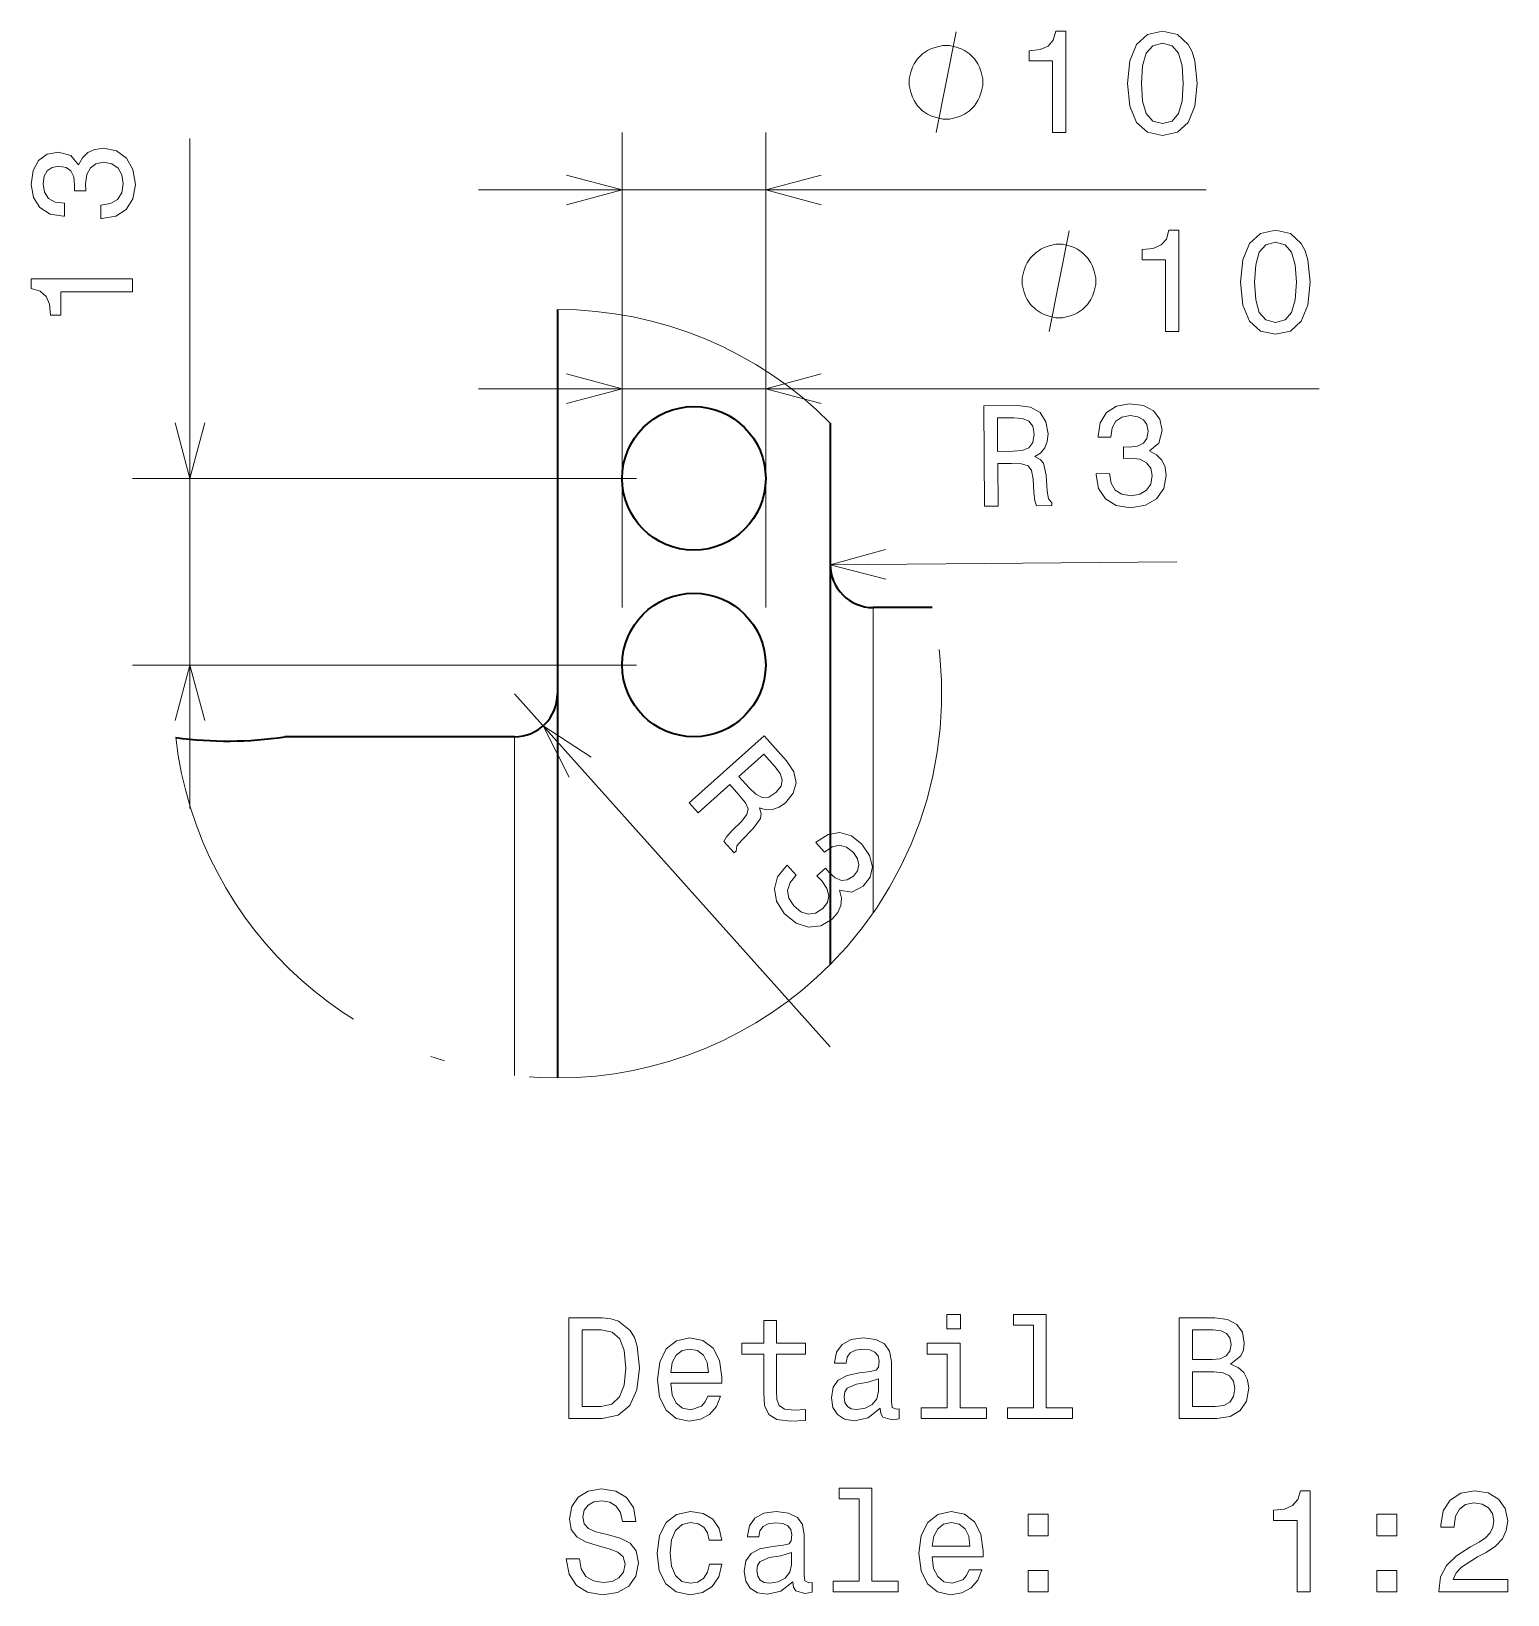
# Model space of a CAD drawing. Extents: x 0 to 420, y 0 to 297.
# Drawn here: x 197.2 to 248.7, y 83.8 to 138.3 of the extents above; entities that cross this region are included whole.
import ezdxf

# ---------------------------------------------------------------- set-up
doc = ezdxf.new("R2010")
doc.units = 0
doc.linetypes.add('DASHDOT', pattern=[18.5, 12, -3, 0.5, -3])

msp = doc.modelspace()

# ---------------------------------------------------------------- linework, layer by layer
at = {"color": 7, "lineweight": 13}
for p, q in [((202.762, 111.207), (202.762, 134.548)), ((212.817, 132.756), (238.156, 132.756)), ((212.817, 125.828), (242.094, 125.828))]:
    msp.add_line(p, q, dxfattribs=at)
at = {"color": 7, "lineweight": 13, "ltscale": 0.413728}
for p, q in [((217.817, 118.207), (217.817, 134.756)), ((222.817, 118.207), (222.817, 134.756))]:
    msp.add_line(p, q, dxfattribs=at)
at = {"color": 7, "lineweight": 35}
msp.add_line((215.567, 128.592), (215.567, 101.822), dxfattribs=at)
at = {"color": 7, "lineweight": 13, "ltscale": 0.078025}
for p, q in [((217.817, 124.707), (217.817, 127.828)), ((222.817, 124.707), (222.817, 127.828))]:
    msp.add_line(p, q, dxfattribs=at)
at = {"color": 7, "lineweight": 35, "ltscale": 0.471446}
msp.add_line((225.067, 124.636), (225.067, 105.778), dxfattribs=at)
at = {"color": 7, "lineweight": 13, "ltscale": 0.43888}
for p, q in [((218.317, 122.707), (200.762, 122.707)), ((218.317, 116.207), (200.762, 116.207))]:
    msp.add_line(p, q, dxfattribs=at)
at = {"color": 7, "lineweight": 13, "ltscale": 0.301801}
msp.add_line((225.067, 119.694), (237.139, 119.795), dxfattribs=at)
at = {"color": 7, "lineweight": 13, "ltscale": 0.265648}
msp.add_line((226.567, 118.207), (226.567, 107.581), dxfattribs=at)
at = {"color": 7, "lineweight": 35, "ltscale": 0.051108}
msp.add_line((228.611, 118.207), (226.567, 118.207), dxfattribs=at)
at = {"color": 7, "lineweight": 13, "ltscale": 0.4125}
msp.add_line((214.067, 115.207), (225.069, 102.91), dxfattribs=at)
at = {"color": 7, "lineweight": 35, "ltscale": 0.2}
msp.add_line((214.067, 113.707), (206.067, 113.707), dxfattribs=at)
at = {"color": 7, "lineweight": 13, "ltscale": 0.295014}
msp.add_line((214.067, 113.707), (214.067, 101.906), dxfattribs=at)
at = {"color": 7, "lineweight": 13}
for points in [[(230.384, 136.506), (230.384, 136.623), (230.325, 136.856), (230.267, 137.031), (230.209, 137.148), (230.092, 137.323), (229.917, 137.498), (229.742, 137.614), (229.625, 137.673), (229.45, 137.731), (229.217, 137.789), (229.1, 137.789), (228.984, 137.789), (228.75, 137.731), (228.575, 137.673), (228.459, 137.614), (228.284, 137.498), (228.109, 137.323), (227.992, 137.148), (227.934, 137.031), (227.875, 136.856), (227.817, 136.623), (227.817, 136.506), (227.817, 136.389), (227.875, 136.156), (227.934, 135.981), (227.992, 135.864), (228.109, 135.689), (228.284, 135.514), (228.459, 135.398), (228.575, 135.339), (228.75, 135.281), (228.984, 135.223), (229.1, 135.223), (229.217, 135.223), (229.45, 135.281), (229.625, 135.339), (229.742, 135.398), (229.917, 135.514), (230.092, 135.689), (230.209, 135.864), (230.267, 135.981), (230.325, 136.156), (230.384, 136.389)], [(232.811, 134.756), (233.27, 134.756), (233.27, 138.281), (232.927, 138.281), (232.836, 137.973), (232.655, 137.767), (232.377, 137.646), (231.994, 137.605), (231.994, 137.247), (232.811, 137.247)], [(235.422, 136.466), (235.498, 135.674), (235.735, 135.109), (236.113, 134.766), (236.638, 134.655), (237.157, 134.766), (237.535, 135.109), (237.767, 135.674), (237.848, 136.466), (237.767, 137.252), (237.672, 137.565), (237.535, 137.822), (237.157, 138.165), (236.638, 138.281), (236.113, 138.165), (235.735, 137.817), (235.498, 137.252)], [(235.907, 136.466), (235.947, 137.076), (236.073, 137.515), (236.3, 137.772), (236.638, 137.863), (236.971, 137.772), (237.198, 137.515), (237.324, 137.076), (237.364, 136.466), (237.324, 135.85), (237.198, 135.412), (236.971, 135.154), (236.638, 135.069), (236.3, 135.154), (236.073, 135.412), (235.947, 135.85)], [(199.662, 131.759), (199.698, 131.759), (200.182, 131.84), (200.545, 132.077), (200.777, 132.45), (200.863, 132.945), (200.777, 133.469), (200.555, 133.862), (200.202, 134.115), (199.748, 134.205), (199.451, 134.165), (199.209, 134.054), (199.022, 133.873), (198.886, 133.63), (198.613, 133.958), (198.18, 134.074), (197.786, 133.999), (197.489, 133.782), (197.302, 133.429), (197.237, 132.945), (197.317, 132.491), (197.539, 132.143), (197.892, 131.916), (198.361, 131.84), (198.397, 131.84), (198.397, 132.289), (198.074, 132.329), (197.842, 132.46), (197.701, 132.672), (197.65, 132.97), (197.691, 133.232), (197.796, 133.424), (197.968, 133.54), (198.2, 133.585), (198.447, 133.54), (198.613, 133.419), (198.714, 133.207), (198.745, 132.919), (198.74, 132.723), (199.138, 132.723), (199.128, 132.97), (199.173, 133.288), (199.294, 133.525), (199.491, 133.666), (199.748, 133.716), (200.041, 133.661), (200.258, 133.514), (200.394, 133.282), (200.439, 132.975), (200.389, 132.657), (200.237, 132.425), (199.995, 132.279), (199.662, 132.223)], [(236.749, 127.828), (237.208, 127.828), (237.208, 131.353), (236.865, 131.353), (236.774, 131.045), (236.593, 130.839), (236.315, 130.718), (235.932, 130.677), (235.932, 130.319), (236.749, 130.319)], [(239.361, 129.537), (239.436, 128.746), (239.673, 128.181), (240.051, 127.838), (240.576, 127.727), (241.095, 127.838), (241.474, 128.181), (241.706, 128.746), (241.786, 129.537), (241.706, 130.324), (241.61, 130.637), (241.474, 130.894), (241.095, 131.237), (240.576, 131.353), (240.051, 131.237), (239.673, 130.889), (239.436, 130.324)], [(234.322, 129.578), (234.322, 129.694), (234.264, 129.928), (234.205, 130.103), (234.147, 130.219), (234.03, 130.394), (233.855, 130.569), (233.68, 130.686), (233.564, 130.744), (233.389, 130.803), (233.155, 130.861), (233.039, 130.861), (232.922, 130.861), (232.689, 130.803), (232.514, 130.744), (232.397, 130.686), (232.222, 130.569), (232.047, 130.394), (231.93, 130.219), (231.872, 130.103), (231.814, 129.928), (231.755, 129.694), (231.755, 129.578), (231.755, 129.461), (231.814, 129.228), (231.872, 129.053), (231.93, 128.936), (232.047, 128.761), (232.222, 128.586), (232.397, 128.469), (232.514, 128.411), (232.689, 128.353), (232.922, 128.294), (233.039, 128.294), (233.155, 128.294), (233.389, 128.353), (233.564, 128.411), (233.68, 128.469), (233.855, 128.586), (234.03, 128.761), (234.147, 128.936), (234.205, 129.053), (234.264, 129.228), (234.322, 129.461)], [(239.845, 129.537), (239.885, 130.148), (240.011, 130.586), (240.238, 130.844), (240.576, 130.934), (240.909, 130.844), (241.136, 130.586), (241.262, 130.148), (241.302, 129.537), (241.262, 128.922), (241.136, 128.483), (240.909, 128.226), (240.576, 128.14), (240.238, 128.226), (240.011, 128.483), (239.885, 128.922)], [(200.762, 129.204), (200.762, 129.662), (197.237, 129.662), (197.237, 129.32), (197.544, 129.229), (197.751, 129.047), (197.872, 128.77), (197.912, 128.387), (198.271, 128.387), (198.271, 129.204)], [(234.324, 122.871), (234.324, 122.836), (234.409, 122.352), (234.649, 121.991), (235.024, 121.763), (235.519, 121.681), (236.043, 121.771), (236.434, 121.996), (236.684, 122.351), (236.771, 122.806), (236.728, 123.103), (236.615, 123.344), (236.432, 123.529), (236.188, 123.664), (236.514, 123.939), (236.626, 124.373), (236.547, 124.766), (236.328, 125.062), (235.974, 125.245), (235.489, 125.307), (235.036, 125.222), (234.69, 124.998), (234.466, 124.643), (234.394, 124.173), (234.394, 124.138), (234.843, 124.141), (234.881, 124.465), (235.01, 124.698), (235.22, 124.841), (235.518, 124.894), (235.78, 124.855), (235.973, 124.751), (236.09, 124.581), (236.137, 124.349), (236.094, 124.102), (235.974, 123.934), (235.763, 123.831), (235.476, 123.799), (235.28, 123.802), (235.283, 123.404), (235.53, 123.416), (235.848, 123.373), (236.086, 123.254), (236.229, 123.059), (236.281, 122.802), (236.228, 122.509), (236.084, 122.291), (235.853, 122.153), (235.546, 122.105), (235.228, 122.153), (234.995, 122.302), (234.846, 122.543), (234.788, 122.875)], [(230.444, 121.739), (230.913, 121.743), (230.9, 123.221), (231.379, 123.225), (231.732, 123.213), (231.955, 123.144), (232.077, 122.979), (232.13, 122.681), (232.159, 122.228), (232.192, 121.93), (232.254, 121.754), (232.784, 121.759), (232.783, 121.855), (232.666, 121.995), (232.623, 122.257), (232.583, 122.821), (232.494, 123.239), (232.377, 123.369), (232.194, 123.464), (232.395, 123.591), (232.535, 123.769), (232.624, 123.992), (232.652, 124.259), (232.578, 124.682), (232.373, 124.998), (232.039, 125.187), (231.584, 125.249), (230.414, 125.239)], [(231.457, 124.819), (231.765, 124.792), (231.982, 124.698), (232.12, 124.522), (232.168, 124.245), (232.12, 123.952), (231.985, 123.775), (231.754, 123.682), (231.436, 123.654), (230.897, 123.649), (230.887, 124.814)], [(220.154, 111.403), (220.467, 111.054), (221.568, 112.039), (221.887, 111.682), (222.112, 111.409), (222.207, 111.196), (222.164, 110.995), (221.975, 110.759), (221.654, 110.438), (221.452, 110.217), (221.361, 110.054), (221.714, 109.659), (221.786, 109.723), (221.814, 109.904), (221.982, 110.109), (222.38, 110.512), (222.634, 110.855), (222.655, 111.028), (222.605, 111.228), (222.834, 111.161), (223.059, 111.174), (223.285, 111.254), (223.505, 111.41), (223.773, 111.745), (223.875, 112.107), (223.796, 112.483), (223.543, 112.865), (222.762, 113.737)], [(223.136, 112.677), (223.318, 112.427), (223.391, 112.202), (223.351, 111.983), (223.174, 111.764), (222.923, 111.606), (222.7, 111.59), (222.478, 111.703), (222.247, 111.923), (221.887, 112.325), (222.756, 113.101)], [(223.567, 109.237), (223.541, 109.214), (223.234, 108.831), (223.121, 108.412), (223.197, 107.979), (223.463, 107.554), (223.876, 107.22), (224.304, 107.075), (224.735, 107.122), (225.134, 107.357), (225.329, 107.586), (225.435, 107.83), (225.453, 108.09), (225.393, 108.361), (225.815, 108.298), (226.216, 108.501), (226.458, 108.82), (226.535, 109.18), (226.439, 109.567), (226.165, 109.972), (225.802, 110.256), (225.405, 110.367), (224.99, 110.301), (224.59, 110.045), (224.564, 110.021), (224.863, 109.687), (225.131, 109.872), (225.391, 109.929), (225.638, 109.865), (225.874, 109.677), (226.018, 109.455), (226.067, 109.241), (226.017, 109.041), (225.874, 108.852), (225.66, 108.721), (225.455, 108.7), (225.239, 108.791), (225.024, 108.985), (224.897, 109.135), (224.6, 108.869), (224.772, 108.692), (224.951, 108.425), (225.018, 108.167), (224.966, 107.931), (224.808, 107.722), (224.553, 107.568), (224.294, 107.533), (224.038, 107.615), (223.799, 107.814), (223.624, 108.084), (223.582, 108.358), (223.665, 108.628), (223.876, 108.892)], [(217.124, 93.465), (215.959, 93.465), (215.959, 89.965), (217.124, 89.965), (217.674, 90.076), (218.082, 90.414), (218.334, 90.964), (218.425, 91.715), (218.344, 92.482), (218.243, 92.784), (218.102, 93.027), (217.694, 93.354), (217.426, 93.435)], [(222.752, 92.204), (222.752, 90.848), (222.782, 90.409), (222.924, 90.106), (223.206, 89.93), (223.685, 89.869), (224.21, 89.895), (224.21, 90.278), (223.826, 90.248), (223.478, 90.288), (223.292, 90.414), (223.211, 90.626), (223.196, 90.923), (223.196, 92.204), (224.21, 92.204), (224.21, 92.583), (223.196, 92.583), (223.196, 93.375), (222.752, 93.375), (222.752, 92.583), (221.986, 92.583), (221.986, 92.204)], [(229.601, 93.586), (229.132, 93.586), (229.132, 93.082), (229.601, 93.082)], [(232.148, 93.213), (232.148, 90.338), (231.235, 90.338), (231.235, 89.965), (233.499, 89.965), (233.499, 90.338), (232.591, 90.338), (232.591, 93.586), (231.452, 93.586), (231.452, 93.213)], [(239.011, 91.856), (239.364, 92.149), (239.455, 92.346), (239.486, 92.588), (239.42, 92.966), (239.223, 93.238), (238.906, 93.405), (238.462, 93.465), (237.216, 93.465), (237.216, 89.965), (238.532, 89.965), (239.001, 90.036), (239.349, 90.243), (239.566, 90.57), (239.642, 91.014), (239.596, 91.312), (239.475, 91.559), (239.279, 91.74)], [(217.089, 93.047), (217.472, 92.971), (217.734, 92.739), (217.89, 92.326), (217.941, 91.715), (217.885, 91.125), (217.729, 90.712), (217.462, 90.465), (217.089, 90.384), (216.428, 90.384), (216.428, 93.047)], [(219.509, 91.191), (221.285, 91.191), (221.29, 91.398), (221.209, 91.978), (220.987, 92.411), (220.634, 92.673), (220.165, 92.769), (219.706, 92.668), (219.353, 92.386), (219.126, 91.927), (219.045, 91.322), (219.121, 90.702), (219.348, 90.248), (219.696, 89.965), (220.15, 89.869), (220.543, 89.935), (220.866, 90.106), (221.103, 90.379), (221.239, 90.742), (220.8, 90.742), (220.71, 90.54), (220.578, 90.389), (220.205, 90.268), (219.918, 90.323), (219.701, 90.5), (219.56, 90.787), (219.509, 91.176)], [(226.802, 90.318), (226.802, 90.303), (226.827, 90.132), (226.903, 90.011), (227.22, 89.915), (227.467, 89.955), (227.467, 90.298), (227.362, 90.283), (227.22, 90.349), (227.195, 90.55), (227.195, 91.952), (227.135, 92.31), (226.958, 92.563), (226.65, 92.714), (226.217, 92.769), (225.793, 92.709), (225.48, 92.537), (225.284, 92.27), (225.218, 91.917), (225.218, 91.887), (225.617, 91.887), (225.652, 92.099), (225.763, 92.25), (225.944, 92.341), (226.202, 92.376), (226.449, 92.351), (226.625, 92.275), (226.731, 92.144), (226.766, 91.962), (226.746, 91.751), (226.666, 91.645), (226.464, 91.594), (226.086, 91.554), (225.652, 91.463), (225.344, 91.302), (225.163, 91.05), (225.107, 90.676), (225.158, 90.344), (225.314, 90.096), (225.566, 89.94), (225.914, 89.885), (226.383, 89.99)], [(229.586, 90.338), (229.586, 92.583), (228.446, 92.583), (228.446, 92.204), (229.142, 92.204), (229.142, 90.338), (228.234, 90.338), (228.234, 89.965), (230.504, 89.965), (230.504, 90.338)], [(238.366, 92.013), (237.68, 92.013), (237.68, 93.047), (238.406, 93.047), (238.679, 93.016), (238.87, 92.926), (238.986, 92.769), (239.027, 92.537), (238.981, 92.305), (238.86, 92.144), (238.653, 92.043)], [(219.509, 91.564), (219.565, 91.912), (219.701, 92.169), (219.908, 92.326), (220.18, 92.381), (220.447, 92.326), (220.654, 92.169), (220.78, 91.912), (220.826, 91.564)], [(238.477, 90.384), (237.68, 90.384), (237.68, 91.589), (238.431, 91.589), (238.749, 91.554), (238.976, 91.448), (239.112, 91.266), (239.158, 91.004), (239.112, 90.727), (238.986, 90.535), (238.774, 90.419)], [(226.751, 90.913), (226.691, 90.651), (226.529, 90.449), (226.287, 90.318), (225.99, 90.273), (225.798, 90.298), (225.662, 90.379), (225.576, 90.52), (225.551, 90.717), (225.571, 90.893), (225.652, 91.019), (225.975, 91.161), (226.383, 91.221), (226.751, 91.342)], [(216.332, 85.073), (215.873, 85.073), (215.974, 84.539), (216.226, 84.145), (216.614, 83.908), (217.139, 83.823), (217.658, 83.903), (218.047, 84.125), (218.294, 84.473), (218.385, 84.932), (218.309, 85.346), (218.097, 85.613), (217.754, 85.789), (217.295, 85.921), (216.902, 86.016), (216.645, 86.127), (216.498, 86.289), (216.453, 86.541), (216.498, 86.768), (216.63, 86.939), (216.831, 87.055), (217.109, 87.096), (217.391, 87.045), (217.613, 86.909), (217.759, 86.682), (217.83, 86.375), (218.289, 86.375), (218.289, 86.385), (218.208, 86.859), (217.971, 87.212), (217.598, 87.434), (217.094, 87.509), (216.64, 87.434), (216.287, 87.222), (216.06, 86.894), (215.979, 86.47), (216.045, 86.092), (216.236, 85.835), (216.539, 85.663), (216.952, 85.532), (217.361, 85.416), (217.669, 85.305), (217.855, 85.144), (217.921, 84.882), (217.86, 84.614), (217.704, 84.413), (217.467, 84.287), (217.159, 84.246), (216.816, 84.302), (216.554, 84.463), (216.388, 84.725)], [(226.076, 87.166), (226.076, 84.292), (225.163, 84.292), (225.163, 83.918), (227.427, 83.918), (227.427, 84.292), (226.519, 84.292), (226.519, 87.539), (225.38, 87.539), (225.38, 87.166)], [(241.326, 83.918), (241.785, 83.918), (241.785, 87.444), (241.442, 87.444), (241.352, 87.136), (241.17, 86.929), (240.893, 86.808), (240.509, 86.768), (240.509, 86.41), (241.326, 86.41)], [(246.259, 83.918), (248.664, 83.918), (248.664, 84.352), (246.763, 84.352), (246.869, 84.589), (247.05, 84.786), (247.61, 85.144), (247.908, 85.295), (248.241, 85.512), (248.478, 85.764), (248.614, 86.062), (248.664, 86.4), (248.578, 86.823), (248.341, 87.156), (247.978, 87.368), (247.509, 87.444), (247.025, 87.358), (246.657, 87.121), (246.42, 86.743), (246.339, 86.243), (246.339, 86.173), (246.798, 86.173), (246.798, 86.213), (246.844, 86.556), (246.98, 86.808), (247.197, 86.97), (247.484, 87.025), (247.777, 86.975), (247.993, 86.849), (248.135, 86.652), (248.185, 86.405), (248.15, 86.173), (248.054, 85.976), (247.893, 85.805), (247.671, 85.653), (247.373, 85.492), (246.879, 85.179), (246.531, 84.846), (246.324, 84.443), (246.259, 83.934)], [(220.846, 85.729), (221.285, 85.729), (221.194, 86.132), (220.977, 86.45), (220.639, 86.647), (220.2, 86.722), (219.716, 86.622), (219.348, 86.339), (219.116, 85.88), (219.035, 85.265), (219.111, 84.655), (219.338, 84.201), (219.696, 83.918), (220.185, 83.823), (220.619, 83.898), (220.957, 84.11), (221.189, 84.443), (221.29, 84.887), (220.866, 84.887), (220.79, 84.604), (220.649, 84.393), (220.447, 84.261), (220.2, 84.221), (219.893, 84.287), (219.671, 84.488), (219.535, 84.816), (219.489, 85.28), (219.535, 85.734), (219.676, 86.062), (219.903, 86.264), (220.2, 86.334), (220.462, 86.289), (220.659, 86.173), (220.79, 85.981)], [(223.766, 84.271), (223.766, 84.256), (223.791, 84.085), (223.867, 83.964), (224.184, 83.868), (224.431, 83.908), (224.431, 84.251), (224.326, 84.236), (224.184, 84.302), (224.159, 84.503), (224.159, 85.905), (224.099, 86.264), (223.922, 86.516), (223.614, 86.667), (223.181, 86.722), (222.757, 86.662), (222.444, 86.49), (222.248, 86.223), (222.182, 85.87), (222.182, 85.84), (222.581, 85.84), (222.616, 86.052), (222.727, 86.203), (222.908, 86.294), (223.166, 86.329), (223.413, 86.304), (223.589, 86.228), (223.695, 86.097), (223.73, 85.916), (223.71, 85.704), (223.63, 85.598), (223.428, 85.547), (223.05, 85.507), (222.616, 85.416), (222.308, 85.255), (222.127, 85.003), (222.071, 84.63), (222.122, 84.297), (222.278, 84.05), (222.53, 83.893), (222.878, 83.838), (223.347, 83.944)], [(228.617, 85.144), (230.393, 85.144), (230.398, 85.351), (230.317, 85.931), (230.095, 86.364), (229.742, 86.627), (229.273, 86.722), (228.814, 86.622), (228.461, 86.339), (228.234, 85.88), (228.153, 85.275), (228.229, 84.655), (228.456, 84.201), (228.804, 83.918), (229.258, 83.823), (229.651, 83.888), (229.974, 84.06), (230.211, 84.332), (230.347, 84.695), (229.908, 84.695), (229.818, 84.493), (229.687, 84.342), (229.313, 84.221), (229.026, 84.277), (228.809, 84.453), (228.668, 84.74), (228.617, 85.129)], [(231.961, 85.875), (232.657, 85.875), (232.657, 86.627), (231.961, 86.627)], [(244.105, 85.875), (244.801, 85.875), (244.801, 86.627), (244.105, 86.627)], [(228.617, 85.517), (228.673, 85.865), (228.809, 86.122), (229.016, 86.279), (229.288, 86.334), (229.555, 86.279), (229.762, 86.122), (229.888, 85.865), (229.934, 85.517)], [(223.715, 84.867), (223.655, 84.604), (223.493, 84.403), (223.251, 84.271), (222.954, 84.226), (222.762, 84.251), (222.626, 84.332), (222.54, 84.473), (222.515, 84.67), (222.535, 84.846), (222.616, 84.972), (222.939, 85.114), (223.347, 85.174), (223.715, 85.295)], [(231.961, 83.918), (232.657, 83.918), (232.657, 84.67), (231.961, 84.67)], [(244.105, 83.918), (244.801, 83.918), (244.801, 84.67), (244.105, 84.67)]]:
    msp.add_lwpolyline(points, close=True, dxfattribs=at)
for points in [[(228.75, 134.756), (229.45, 138.256)], [(215.885, 132.238), (217.817, 132.756), (215.885, 133.274)], [(224.749, 133.274), (222.817, 132.756), (224.749, 132.238)], [(232.689, 127.828), (233.389, 131.328)], [(215.885, 125.31), (217.817, 125.828), (215.885, 126.345)], [(224.749, 126.345), (222.817, 125.828), (224.749, 125.31)], [(202.244, 124.639), (202.762, 122.707), (203.28, 124.639)], [(226.995, 120.228), (225.067, 119.694), (227.003, 119.193)], [(203.28, 114.275), (202.762, 116.207), (202.244, 114.275)], [(216.741, 112.994), (215.067, 114.089), (215.97, 112.304)]]:
    msp.add_lwpolyline(points, dxfattribs=at)
at = {"color": 7, "lineweight": 35}
for centre in [(220.317, 122.707), (220.317, 116.207)]:
    msp.add_circle(centre, 2.5, dxfattribs=at)
at = {"color": 7, "linetype": 'DASHDOT', "lineweight": 13}
for start, end in [(44.7849, 90), (315.2151, 12.9519), (186.5574, 270), (270, 315.2151)]:
    msp.add_arc((215.567, 115.207), 13.385, start, end, dxfattribs=at)
at = {"color": 7, "lineweight": 35}
for centre, radius, start, end in [((226.567, 119.707), 1.5, 180, 270), ((214.067, 115.207), 1.5, 270, 360), ((204.068, 127.046), 13.488, 262.34, 278.5248)]:
    msp.add_arc(centre, radius, start, end, dxfattribs=at)

doc.saveas('drawing.dxf')
